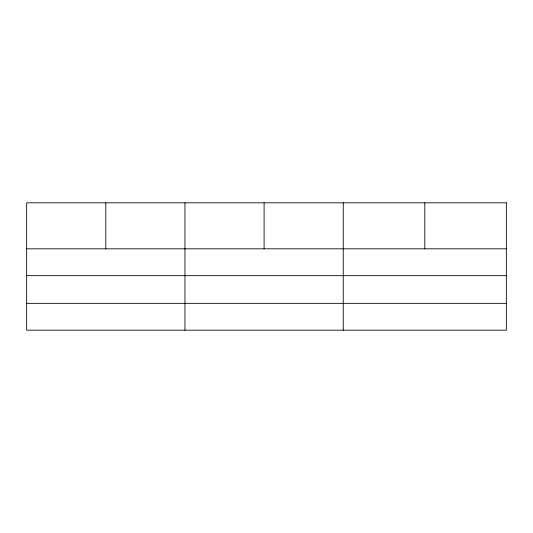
<?xml version="1.0" encoding="UTF-8"?>
<svg xmlns="http://www.w3.org/2000/svg" width="533" height="533" viewBox="0 0 533 533"><rect width="100%" height="100%" fill="white"/><g stroke="black" fill="none" stroke-linecap="round" stroke-linejoin="round"><path stroke-width="0.8" d="M26.65 248.818L506.35 248.818M26.65 275.668L506.35 275.668M26.65 303.337L506.35 303.337M424.801 202.813L424.801 248.818M343.252 202.813L343.252 330.187M264.101 202.813L264.101 248.818M184.951 202.813L184.951 330.187M105.801 202.813L105.801 248.818M506.35 202.813L26.65 202.813L26.65 330.187L506.35 330.187L506.35 202.813"/></g></svg>
